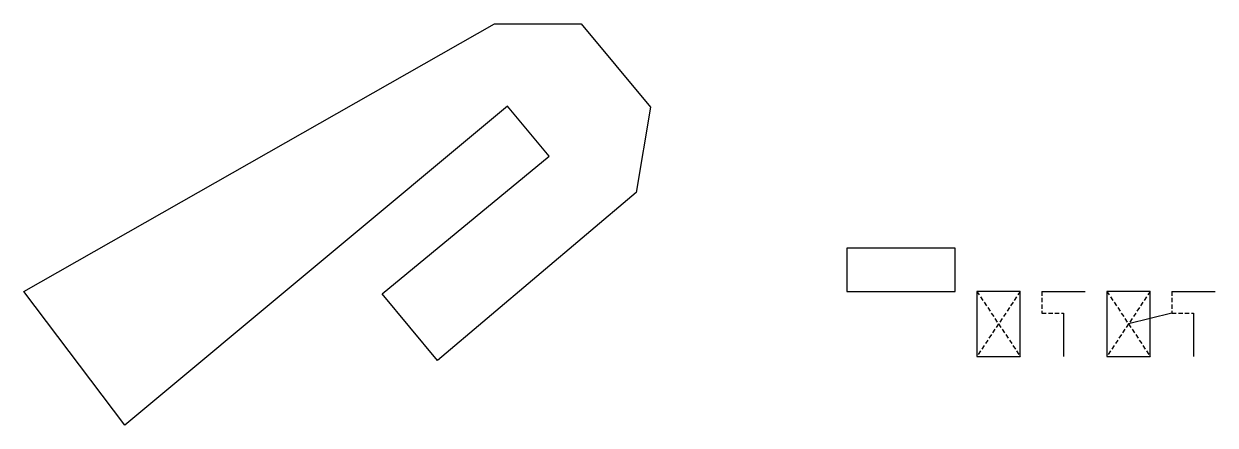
# Model space of a CAD drawing. Header units: millimetres. Extents: x 0 to 550, y -62 to 124.
import ezdxf

# ---------------------------------------------------------------- set-up
doc = ezdxf.new("R2010")
doc.units = ezdxf.units.MM
doc.linetypes.add('JIS_02_2.0', pattern=[3, 2, -1])

msp = doc.modelspace()

# ---------------------------------------------------------------- linework, layer by layer
for p, q in [((0, 0), (217.34, 123.55)), ((217.34, 123.55), (257.34, 123.55)), ((257.34, 123.55), (289.25, 85.06)), ((223.35, 85.51), (46.69, -61.77)), ((242.55, 62.46), (223.35, 85.51)), ((289.25, 85.06), (282.63, 45.61)), ((165.41, -1.18), (242.55, 62.46)), ((282.63, 45.61), (191.02, -31.9)), ((430, 20), (380, 20)), ((380, 20), (380, 0)), ((430, 0), (430, 20)), ((46.69, -61.77), (0, 0)), ((380, 0), (430, 0)), ((460, 0), (440, 0)), ((440, 0), (440, -30)), ((460, -30), (460, 0)), ((470, 0), (490, 0)), ((500, 0), (500, -30)), ((520, 0), (500, 0)), ((520, -30), (520, 0)), ((530, 0), (550, 0)), ((191.02, -31.9), (165.41, -1.18)), ((480, -10), (480, -30)), ((530, -10), (510, -15)), ((540, -10), (540, -30)), ((440, -30), (460, -30)), ((500, -30), (520, -30))]:
    msp.add_line(p, q)
at = {"linetype": 'JIS_02_2.0'}
for p, q in [((440, 0), (460, -30)), ((460, 0), (440, -30)), ((470, 0), (470, -10)), ((500, 0), (520, -30)), ((520, 0), (500, -30)), ((530, 0), (530, -10)), ((470, -10), (480, -10)), ((530, -10), (540, -10))]:
    msp.add_line(p, q, dxfattribs=at)

doc.saveas('drawing.dxf')
